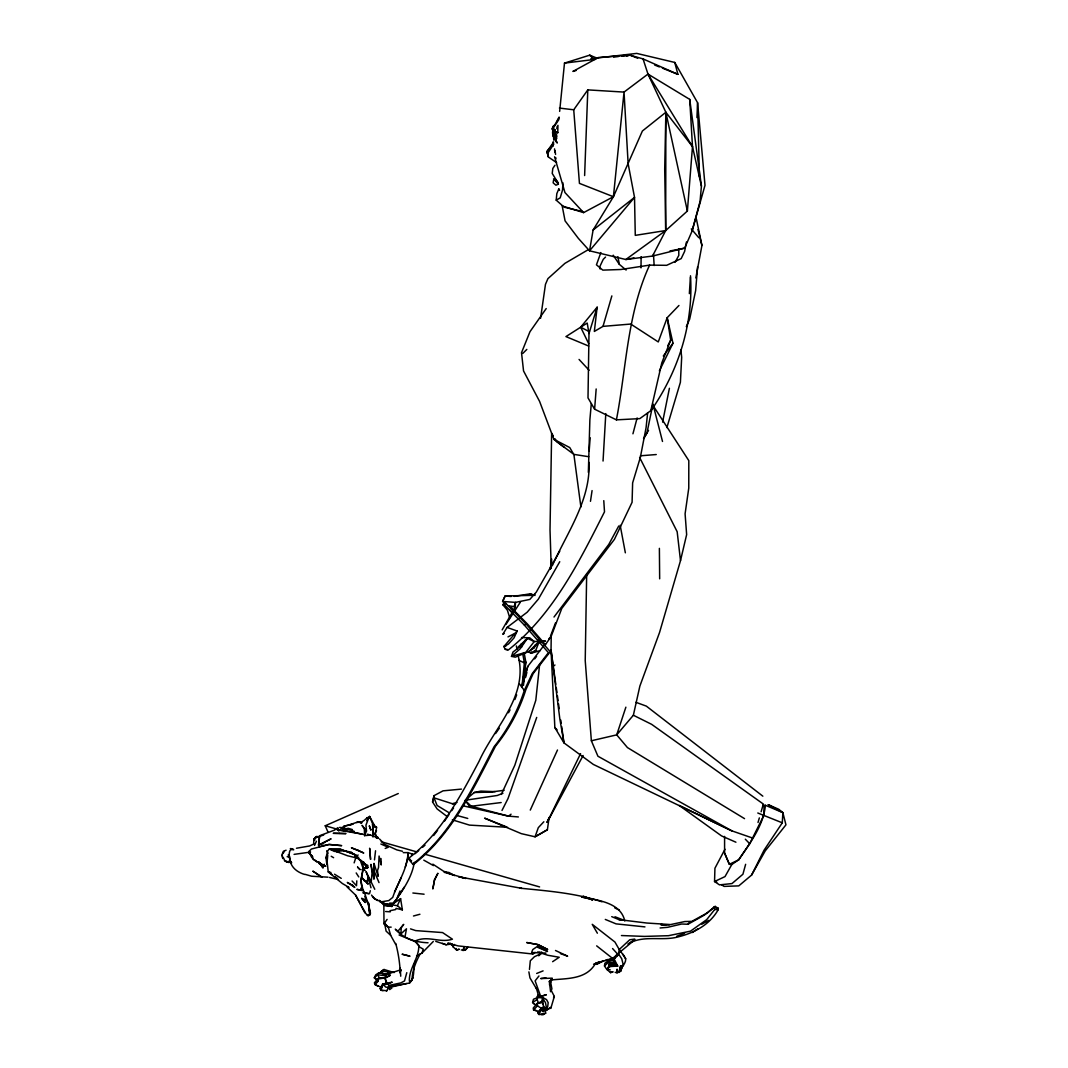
<?xml version="1.0" encoding="UTF-8"?>
<svg xmlns="http://www.w3.org/2000/svg" width="1068" height="1068" viewBox="0 0 1068 1068"><rect width="100%" height="100%" fill="white"/><g stroke="black" fill="none" stroke-linecap="round" stroke-linejoin="round"><path stroke-width="1.5" d="M762.699 805.312L765.422 805.299C763.38 825.978 749.91 843.066 738.736 859.767L731.807 864.519L729.364 864.319L724.585 853.052L724.585 836.404M361.184 905.33L355.537 895.011L347.087 886.961L349.009 887.428L342.361 883.516L328.263 871.955L326.848 859.34M374.775 889.27L371.21 882.075L372.064 872.796L370.943 864.346L373.934 878.911L374.027 863.505L378.165 876.281L377.485 870.58L378.539 867.456L379.073 856.029L381.236 864.973L381.022 858.538M372.919 836.337L372.999 827.193L373.026 836.03M386.456 991.237L388.538 987.726L390.554 986.472L409.525 983.027C415.599 977.607 412.528 968.275 415.265 961.173M551.235 635.447L551.035 650.078L554.853 727.575L563.957 742.887L593.341 764.434L731.78 830.824L751.552 837.686M690.489 275.784C693.599 323.991 678.26 371.771 650.626 411.1M588.668 346.045L565.947 336.594L587.213 323.043L588.989 333.536L588.001 397.897L594.609 409.178L616.41 419.858L639.825 418.616L650.826 410.646L661.786 362.933L670.691 340.158L667.18 317.703L678.954 305.475M589.002 462.351C590.697 500.211 567.121 532.598 552.236 565.826M589.176 450.87L590.15 437.733M586.666 574.531L585.224 660.611L591.365 740.765L597.92 756.224L731.78 830.824L679.208 805.459L721.527 835.897L735.919 842.211M461.456 789.105L443.046 790.841L434.075 795.647L432.567 802.001L437.079 808.89L447.065 816.499M434.075 795.647L432.567 802.001M588.361 472.363L589.87 419.924L591.298 403.784M764.087 805.592L763.807 815.471L749.709 843.72L738.655 859.82M373.934 878.911L374.027 863.505M363.414 861.929L367.419 868.004L367.526 865.027L367.739 867.616L362.92 868.084L367.739 867.616M641.027 267.881L641.107 256.667M584.623 175.553L587.8 89.886L624.032 92.088L647.982 74.079L689.728 99.391L701.422 186.059L700.047 201.478L692.051 231.155L684.668 248.123L652.535 256.053L625.821 259.511L589.536 250.806L578.322 238.324L565.065 220.849L562.195 205.95L583.595 212.612L613.419 196.712L642.389 131.017L665.858 112.287L647.982 74.079L643.043 58.914L629.946 55.135L598.36 57.525L572.902 71.436L576.066 70.528M376.336 837.552L375.335 833.454L376.644 827.38L372.652 826.165L372.492 824.523L374.401 825.31L369.581 816.419L365.309 819.29M553.718 133.66C551.649 133.18 555.026 140.642 556.802 142.191L553.277 134.782M283.487 857.898L284.742 860.488L288.961 862.57M696.95 117.573L697.591 102.755L674.762 62.438L636.702 53.4L590.871 58.727M398.004 931.122L400.941 933.873L401.221 927.772L403.717 924.367L398.004 931.122L395.28 929.173C403.624 938.732 415.652 942.283 428.041 942.777M288.867 862.036L288.921 861.088M556.788 135.169L554.759 132.285L554.786 129.735M540.595 318.264L545.468 284.342L547.924 278.641L564.919 263.355L588.268 249.672M562.929 182.828L562.516 190.051L560.206 197.86L556.214 200.157L563.01 206.164M603.046 461.029L605.796 413.61M751.565 875.133L764.02 850.261L782.283 822.814L782.871 812.655L778.719 809.25L768.293 804.711L782.871 812.655L785.941 824.843L765.262 850.849L751.565 875.106L738.776 885.879L724.104 886.4L721.634 884.851M412.021 980.411C412.088 971.039 415.706 962.094 420.151 953.978M356.805 880.86L356.498 885.719L352.08 880.993M543.198 999.101L545.481 1002.678L546.215 1006.483L545.241 1009.66L543.505 1006.91L541.089 1008.726L543.171 1011.623L545.241 1009.66L542.838 1004.267L543.185 998.9M689.354 293.633L690.382 277.4M594.609 409.178L596.171 388.966M414.304 862.343C411.968 877.709 402.035 891.526 393.278 903.675M633.991 257.935L625.821 259.511L665.698 230.554L687.378 211.037L692.491 146.623L689.728 99.391M502.147 629.893L515.15 607.278L515.537 602.379L529.821 599.428L536.256 592.166L559.765 551.208M697.578 266.88L695.642 290.603L689.674 319.118L686.297 326.648M556.682 131.885L557.536 133.206M367.325 882.982L361.651 877.522L368.193 884.17L367.325 882.982L367.899 876.574L366.044 871.541L371.21 882.075L367.899 876.574L370.983 887.762M326.995 863.278L327.729 855.428M316.929 836.297L313.939 839.021L313.618 844.147L309.6 845.963L296.477 848.246M552.103 129.375L553.478 125.984M523.467 685.389L525.803 661.986L524.121 652.561M529.461 969.437L530.315 960.759L534.467 956.701L541.076 953.697L538.659 955.753L541.543 952.269M593.114 230.007L634.525 197.38L589.536 250.806L593.114 230.007L613.419 196.712L624.032 92.088L628.144 163.778L634.525 197.38L635.273 235.361L665.698 230.554L665.858 112.287L692.491 146.623L701.422 186.059M613.566 957.876L617.731 966.086L614.714 965.766L614.527 961.133M539.66 664.163L535.802 700.261L514.829 765.222L501.319 794.418M647.635 412.849L646.073 427.694L640.359 457.344L632.63 482.883L632.082 502.294L614.434 539.34L561.768 608.466L551.115 636.501L544.827 645.526M559.645 111.392L564.491 63.105L589.643 55.189L597.386 58.286M374.481 859.874L375.549 850.769M588.722 343.682L580.672 327.208L597.145 307.197L594.342 331.427L603.006 326.367L630.721 324.058L658.275 341.934L667.18 317.703L672.974 343.242L659.356 370.916M409.391 981.238C408.724 968.316 419.444 957.862 418.749 945.26L414.998 941.535L399.058 934.994M550.581 991.731L549.312 981.492L552.089 979.076L549.486 984.83M660.104 927.972L667.674 927.304L681.651 924.007L687.939 924.274L704.346 915.116L715.173 906.398L718.323 908.414L718.163 909.736C709.82 924.674 694.24 932.898 678.367 936.836C662.854 941.228 644.658 935.181 630.12 942.817M555.547 132.525L554.826 129.575C552.249 131.431 555.68 136.384 556.788 138.573M606.33 968.81L604.488 965.953L604.835 963.349L609.321 960.145L613.593 960.426L611.029 959.465M506.045 826.685L484.605 818.168L521.331 833.654L535.055 836.791L547.39 829.756L549.126 817.42M550.234 568.99L551.702 559.125M590.471 501.319L592.072 490.586M622.791 965.379L620.641 971.333L617.05 972.815L615.155 972.307M619.694 949.906L625.688 958.784C626.075 963.777 621.122 966.58 620.641 971.333M553.598 179.918L553.144 182.842L555.934 185.205L558.39 184.163L555.347 179.117M311.696 855.428L310.441 854.547L312.577 856.683L309.012 852.905L309.293 851.143L311.389 849.033L329.051 844.454L341.533 845.629L329.051 844.454L319.239 846.71M290.75 862.276L291.591 862.931M616.41 419.858C626.435 368.033 627.13 313.712 649.598 265.118L666.659 265.318L681.184 258.616L684.628 251.367L686.444 242.009M556.788 128.707L557.162 126.438M534.254 1004.147L532.585 1002.398L533.479 999.247L537.778 997.485L542.744 997.939L542.077 1001.904L542.838 1004.267M550.38 569.231L551.715 561.207M538.446 1002.985L542.077 1001.904L542.744 997.939M614.714 961.507L614.193 964.444L609.241 964.684L609.321 966.567L607.065 969.624L610.616 972.668L613.139 971.813L611.083 971.706L610.616 972.668L610.455 971.359M609.16 967.221L609.321 960.145M400.994 969.757L386.723 974.27L381.383 973.028L381.743 970.959L384.013 969.49L394.145 972.561M404.919 937.344L406.481 928.786L400.941 933.873M695.829 277.934L701.93 245.48L696.443 219.207M369.875 915.263L368.967 903.688L365.483 898.829M557.95 125.33L557.803 131.19M662.601 422.114L669.409 388.285M652.588 405.653L646.981 432.847L643.617 438.561M412.168 855.254L412.395 854.146L408.043 852.611L403.21 852.624M283.02 853.572L284.382 851.316M591.365 740.765L616.717 734.864L633.364 715.24L639.865 686.097L659.557 632.47L680.503 560.633L686.644 534.601L685.095 513.801L688.767 488.116L688.807 460.628L652.748 405.066M326.848 864.546L326.02 857.844L327.542 851.062L329.385 848.886L347.474 855.735L357.326 858.125L360.343 860.528L363.173 868.471L360.677 881.207L362.733 890.672L356.846 889.39L363.053 890.352C364.495 889.297 373.974 925.142 369.087 909.335L370.169 913.714L368.193 915.77L364.802 912.659L355.537 895.011M620.628 965.926L618.986 972.427L620.628 965.926L623.405 965.365L621.709 958.717L618.252 953.55M525.683 677.232L526.871 672.386M550.634 982.186L551.902 988.821L551.235 990.436L554.332 996.417L550.781 1008.486M369.528 893.636L370.302 890.725M632.937 433.808L637.129 417.948M745.638 864.306L742.914 874.238L731.98 883.57L719.472 884.878L714.545 881.527L714.933 868.244L724.972 849.247M372.732 896.452L374.601 898.949L381.303 901.833L388.819 900.578L392.744 897.387C397.656 882.542 407.709 868.618 408.043 852.611M385.107 978.154L386.336 974.256L378.86 972.828L377.685 974.777L379.514 978.248L385.107 978.154L386.336 974.256L390.314 975.284L385.107 978.154L377.725 978.662L374.467 982.92L375.082 984.603L378.299 986.311M543.719 645.766L527.766 666.432L521.932 687.245L524.375 662.854L522.706 653.509M692.051 231.155L705 185.311L697.591 102.755L699.433 176.794M405.266 867.069L407.602 858.579L407.883 852.931M603.006 326.367L611.857 295.903M758.013 822.507L759.348 817.901M761.124 811.747L763.353 804.057L651.627 724.331L633.364 715.24M666.886 427.574L680.396 382.277L681.678 357.273L680.863 349.61M537.124 999.608L532.585 1002.398L536.296 1005.495L538.405 1002.799L537.124 999.608L537.778 997.485M588.989 333.536L597.145 307.197M583.115 755.517L547.176 822.36L548.138 819.29M354.135 862.877L355.684 858.058L358.074 854.947M625.875 707.176L616.717 734.864L627.437 747.573L744.543 818.649M515.15 607.278L514.122 606.651L515.537 602.379L502.614 601.444L505.124 595.971L531.864 595.383L534.881 594.489M600.87 252.569L596.451 264.824L602.806 270.124L620.895 269.496L649.598 265.118M416.613 955.953L421.9 953.15L423.262 949.198L419.457 946.929L415.399 940.908L414.998 941.535M536.71 717.429L508.008 798.57L502 810.438M389.967 910.737L395.707 909.535L396.068 908.374L402.382 909.869L400.593 898.615L391.889 904.663L389.74 903.087L392.891 903.181L396.548 899.456L400.059 890.966M409.525 983.027L413.036 977.807M550.514 636.061L555.48 622.938M518.1 655.552C528.727 696.456 494.391 727.161 479.078 761.284C460.268 796.661 440.75 833.934 408.203 858.605L413.209 864.693C452.071 834.735 473.338 788.705 495.525 746.172A390.18 259.738 24.1 0 0 525.843 689.728L533.186 673.561L550.247 651.707L525.856 623.725L504.723 602.259L502.988 604.889L507.407 610.255L509.743 617.798M514.896 699.527L516.658 694.921M539.447 640.947L535.922 649.945L531.023 653.296L528.46 651.84L533.947 647.929L539.447 640.947L529.287 651.333L515.31 657.154L511.492 656.379L512.974 652.041L521.998 645.139L525.589 639.719M406.801 972.681L404.518 980.945L400.807 982.92L388.645 985.484M558.871 188.756L556.815 193.655L556.214 200.157M537.297 996.631L539.367 995.229L539.393 997.365L537.297 996.631L538.045 994.855M375.402 837.192L378.219 837.566L370.449 835.123L364.535 835.643L366.498 831.011L365.95 825.137L368.66 818.128L369.728 817.928L369.581 816.419L372.772 824.162M533.947 647.929L535.135 645.139M530.275 810.091L557.496 750.003M394.519 892.047L401.328 877.482M504.136 633.511L502.801 634.339L507.073 627.437L517.166 631.014L514.042 637.863L508.435 644.071L503.882 646.567L505.244 649.304L508.181 650.065C552.984 614.808 579.15 561.901 604.501 511.839L603.78 500.652M389.9 904.556L397.376 905.677L400.593 898.615M326.02 857.844L327.596 854.413M531.677 651.894L531.023 653.296L540.061 650.639M412.689 864.186C451.15 834.442 472.176 788.825 494.124 746.665A389.032 258.816 24.1 0 0 524.321 690.395L532.158 673.708L548.431 652.668L524.401 625.154L503.509 603.914M399.873 972.828L401.074 970.331M547.176 822.36L580.565 753.648M652.535 256.053L665.698 230.554L664.71 169.211L665.858 112.287L687.378 211.037M383.052 990.69L380.862 990.21L380.181 988.594L382.731 983.735L387.924 984.029L392.21 982.146L383.666 983.895M667.754 345.765L670.691 340.158M558.871 119.576L553.665 127.386L554.279 132.739M504.723 602.259L502.988 604.889M508.501 712.756L510.05 709.886M553.344 132.966L553.758 140.148M618.746 526.003L608.76 544.453L554.012 617.024M675.043 262.354L678.807 255.412L678.754 248.751M553.531 997.886L554.332 996.417M731.807 864.519L725.012 876.588L714.545 881.527L716.802 882.195M553.865 143.993L547.564 153.578L548.418 157.049L556.628 162.643M543.171 1011.623L544.92 1008.552L541.356 1010.128L538.659 1014.373L540.208 1014.493M559.752 561.715L538.325 599.188L527.178 612.218L507.073 627.437M559.085 117.053L555.066 124.555M328.023 877.175L311.616 876.227L305.248 874.372M643.563 438.748L648.53 430.417M314.553 845.402L316.435 841.197M553.691 142.071L546.896 151.576L548.418 157.049M604.488 965.953L609.054 961.734L609.881 963.536L614.007 964.164L609.868 963.723L607.065 969.624L610.095 969.664M506.058 624.273L520.463 602.005M609.241 964.684L609.868 963.723M397.937 896.76L404.291 887.067M555 165.206L552.81 168.45L552.223 173.43L557.963 182.815M354.95 856.336L355.884 854.961L340.505 849.287L329.878 849.274L340.505 849.287L355.884 854.961M557.456 120.537L559.298 117.827M634.739 939.079L629.733 939.787L619.226 949.505L618.305 954.832L615.088 958.089L595.744 963.122M444.341 821.319L448.934 814.657M451.697 810.652L453.54 807.995M521.531 637.556L529.728 637.81L534.254 641.561L527.459 638.344L520.183 648.783L511.492 656.379L525.763 652.388L534.254 641.561L545.561 641.134L542.504 641.04M546.202 308.572L529.968 331.721L521.518 352.707L523.547 370.943L539.594 401.408L553.918 439.335L564.251 447.412M495.565 733.556L499.343 728.189M543.505 1006.91L539.046 1011.556L533.586 1009.994L533.226 1008.072L537.191 1003.466L542.29 1002.398M387.097 919.401L383.986 923.807L388.311 927.171L390.661 935.328L395.721 944.472M613.419 196.712L579.443 183.376L573.73 109.79L587.8 89.886M376.51 830.637L375.108 833.187L376.296 837.98M610.936 963.883L612.805 965.405M456.089 948.477L456.543 949.973L459.106 949.292L456.543 949.973L452.925 946.675L454.501 944.459M515.217 633.271L503.882 646.567L506.232 645.686M545.307 1011.783L547.697 1006.71L548.191 1002.665L546.496 999.568L540.688 996.404L535.121 980.851L538.953 975.978M354.362 831.411L347.487 828.861L342.588 829.355L344.35 827.006M537.978 1012.865L541.089 1008.726L544.199 1007.658L541.396 1008.526L537.978 1012.865L538.659 1014.373L543.972 1014.213M433.635 835.55L437.546 830.397M663.295 355.978L672.974 343.242M366.738 820.638L368.66 818.128L366.858 817.621M534.681 658.876L536.577 656.406M411.581 855.188L412.395 854.146M718.323 908.414L713.664 907.213L714.746 909.455L706.696 919.641L690.462 931.176L668.448 935.701L644.445 936.409L621.442 935.541M687.939 924.274L689.821 921.911M552.837 144.674L546.896 151.576L547.564 153.578M517.166 631.014L515.443 633.097L507.994 636.902M421.9 953.15L433.288 941.482M319.986 835.576L334.551 830.103L337.875 827.673L338.743 831.064M381.383 973.028L380.221 972.614L384.013 969.49M465.061 950.306L467.771 947.316L465.061 950.306L461.256 949.946M594.969 964.337C585.504 979.636 566.694 978.315 551.195 979.97L549.312 981.492M616.717 964.604L614.968 965.993M380.221 972.614L381.743 970.959L391.102 972.427M537.191 1003.466L537.471 1005.816L533.586 1009.994L536.536 1010.608M543.826 821.773L538.312 827.66L535.055 836.791L547.39 829.756M548.899 638.744L551.115 636.501M522.773 353.441L526.818 349.423M605.543 257.068L603.246 259.337L599.989 266.252L600.096 269.016M555.213 124.462L552.783 126.785M524.401 625.154L525.856 623.725M323.617 864.933L324.338 864.252M518.274 646.928L527.459 638.344M615.315 955.967L634.058 940.347M291.23 849.514L293.7 849.768L292.712 848.846C286.491 848.913 290.189 864.332 291.511 862.317L290.937 863.224L289.121 854.881M414.985 853.759L418.736 850.555M422.487 847.351L424.997 845.215M466.195 799.318L474.339 792.496M341.066 828.621L344.029 826.178L352.76 824.176L344.029 826.178M511.051 814.19L508.555 816.152L463.672 805.953M553.317 666.258L554.946 665.017M715.173 906.398L707.63 912.713L691.837 921.364L684.842 921.537L670.611 924.568L646.808 923.032L618.973 919.628L611.737 916.651M540.034 642.482L541.676 641.267M342.588 829.355L344.19 828.261L347.487 828.861M537.711 946.195L537.925 947.463L547.524 951.481L537.711 946.195L532.772 949.572L531.597 952.549L546.028 953.083M552.623 961.694L559.231 957.262L547.897 955.273L537.498 951.962M692.291 932.524L697.858 928.8M364.535 820.117L361.625 822.04L356.311 822.507L348.822 825.017M380.181 988.594L381.57 987.7M605.169 960.372L612.645 958.477L618.305 954.832L612.565 948.531M627.917 944.032L634.806 939.626M378.86 972.828L375.709 974.817L374.321 977.807L377.912 980.811M435.757 941.375L446.17 944.766L452.124 943.925L447.732 943.218L458.225 945.914L532.585 953.978L535.108 952.389M373.146 834.722L375.335 833.454M543.252 1014.547L545.988 1012.971L541.316 1014.6L543.252 1014.547L542.317 1014.253M374.467 982.92L376.75 981.666M332.228 874.745L328.57 871.782M701.81 924.194L708.765 920.389M390.314 975.284L384.974 978.034L377.725 978.662L378.286 981.038L375.082 984.603L381.49 987.473M602.979 960.96L596.371 964.377L603.233 960.893M738.736 859.793L729.364 864.306L724.585 853.065M323.697 834.976L315.714 837.726L313.939 839.021L315.02 839.929L314.032 839.835M392.023 987.82L389.673 989.609L388.245 986.351M327.889 831.838L325.233 825.764L398.271 793.537M379.5 900.337L380.101 901.726L380.822 901.405M532.585 953.978L534.507 953.15M593.608 964.217L599.482 961.814M314.085 843.96L314.352 844.668M536.683 973.455L543.091 970.879M385.201 848.446L388.258 847.244L380.862 844.014M502.921 793.27L497.274 795.486L466.649 800.052M676.765 936.249L684.628 933.312M383.679 984.042L386.402 983.081L387.924 984.029L382.985 984.803L380.862 990.21L386.843 990.677M553.05 135.569L553.357 133.26M356.311 822.507L358.634 821.826L361.932 822.801M391.155 986.979L388.538 987.726L385.535 986.952L382.731 983.735M626.783 56.043L629.946 55.135L637.689 58.233M413.476 915.997L419.911 914.261M449.508 812.988L437.092 805.472L434.009 797.849L452.271 803.71L457.051 802.428M355.684 858.058L358.688 857.284M538.405 1002.799L542.077 1001.904M392.877 986.672L406.574 983.535M320.4 836.137L315.42 837.245L315.687 837.98M669.956 250.967L684.668 248.123M310.588 852.064L294.087 854.373M286.077 850.221L283.354 851.303L282.059 854.547L282.82 858.458M514.189 596.385L530.462 593.768L534.988 595.477M534.2 651.467L536.723 651.053M415.399 940.908C428.001 935.101 440.029 943.338 452.418 939.186L442.566 932.578L415.732 930.602L410.512 928.88M322.109 843.88L323.684 843.667M491.507 791.935L504.123 790.32M546.002 977.887L540.768 978.555L552.276 978.154M470.187 807.248L465.047 800.306L471.255 806.26L501.159 802.549M564.491 63.105L595.584 59.314M613.579 57.125L618.492 56.524M621.763 56.137L629.946 55.135M336.66 829.035L338.262 829.155M640.426 455.796L656.246 454.541M336.313 851.637L339.37 851.463L332.482 849.941M310.441 854.547L311.616 857.177L312.737 857.123M377.204 838.327L378.219 838.273L377.351 837.259M336.5 851.062L344.163 850.836L351.252 852.104L356.205 856.322M367.245 915.45L369.101 915.383M491.774 792.042L474.352 792.496L480.894 791.094L495.165 791.668M391.168 927.131L388.311 927.171L385.535 924.18M388.071 972.147L393.651 972.067M661.052 925.008L669.302 924.915M287.145 856.723L289.481 856.896M393.625 985.911L395.253 985.911M334.191 851.383L339.37 851.463M385.615 911.525L390.327 911.805M444.421 872.115L448.88 872.436L454.608 875.6M518.367 816.94L508.555 816.152L471.255 806.26M507.58 827.286L469.493 825.11L452.365 819.837M511.212 596.491L505.124 595.971L502.614 601.444L505.938 604.007M339.544 827.42L344.523 827.9M505.244 649.304L507.821 649.571M362.533 870.086L365.123 870.353L361.918 869.659M644.952 926.89L616.062 923.873L605.302 919.428M412.875 893.008L424.089 894.21M386.042 904.062L388.418 904.329L383.812 904.009L380.101 901.726M539.073 952.149L542.197 952.496M559.432 108.082L573.73 109.79M385.762 975.765L377.685 974.777L374.321 977.807L377.164 980.037M362.96 892.915L368.994 893.676L363.32 892.381M618.973 919.628L624.166 920.309L614.981 916.758M290.349 848.566L291.804 848.766M555.08 438.868L556.802 441.671L573.876 454.381L588.695 456.704M508.154 605.716L514.122 606.651M329.571 877.429L338.396 879.525M609.054 961.734L614.274 962.602M363.948 880.619L366.591 881.113M328.263 871.955L330.92 872.476M381.276 973.202L386.723 974.27M452.271 803.71L455.529 804.351M661.185 924.341L665.618 925.288M363.307 834.415L347.287 830.931L337.141 829.863L362.012 834.081M564.144 207.165L582.447 211.517M592.54 899.616L581.553 896.986C596.932 900.084 620.775 902.18 624.767 921.003M444.288 872.329L465.982 878.457L458.759 876.801L521.758 888.362L519.662 888.135C547.297 890.926 575.438 893.022 601.952 901.779M402.489 851.289L396.829 849.888L383.105 843.693M457.011 815.498L467.744 818.435M325.233 825.764L338.035 829.422M381.223 841.744L416.413 851.783M424.41 854.066L539.594 886.921M410.339 859.366L407.602 858.579L411.621 860.835M347.834 828.221L352.4 829.569M367.485 834.161L370.449 835.123M560.42 953.59L567.629 956.194L555.494 950.493M554.759 132.285L554.866 130.763M635.927 702.317L646.34 706.122L762.832 796.167M782.283 822.814L757.786 813.002M442.245 943.311L446.17 944.766M586.946 897.667L583.141 896.239L592.233 899.857M304.754 874.465C298.292 872.623 292.045 868.444 290.336 861.569M654.697 65.055L659.343 66.91M662.427 68.152L677.9 74.346L674.762 62.438M588.201 898.148L592.606 899.923M453.393 875.119L443.527 871.194L432.834 864.159M765.422 805.299L782.871 812.655L768.293 804.711M319.239 863.745L323.884 865.707M366.631 900.391L361.611 898.268L365.336 902.553L362.279 899.056M643.043 58.914L677.9 74.346M286.785 861.435L288.4 862.33M556.842 131.778L558.297 132.445M518.968 660.371L524.375 662.854L525.803 661.986L521.932 687.245L527.766 666.432M614.834 907.96L619.36 910.07M714.746 909.455L718.163 909.736L717.976 908.281M382.13 902.073L384.734 903.408M580.672 327.208L589.416 331.721M311.402 855.642L313.551 859.78L325.793 866.241L321.842 865.107L319.799 862.971M329.385 848.886L332.989 850.755M553.918 439.335L569.751 447.559L573.369 453.74M358.634 821.826L361.211 823.174M310.227 854.4L309.293 851.143M423.809 860.167L433.461 865.587M284.395 860.688L286.918 862.13M331.187 856.269L333.616 857.697M334.471 874.185L341.239 878.35M592.446 56.938L589.643 55.189L592.032 57.365M372.492 824.523L376.497 827.059L372.652 826.165L373.213 829.529M386.402 983.081L384.974 978.034L387.123 983.548M537.471 1005.816L541.302 1008.352M377.712 900.538L372.892 897.32L371.544 895.077M334.885 876.614L337.528 878.483M596.665 945.861L612.645 958.477M610.803 962.976L612.805 964.497M397.376 905.677L402.382 909.869M613.219 255.199L619.306 264.317L626.115 270.057M360.597 860.087L364.121 862.957L367.419 868.004M358.261 858.098L366.925 866.388L365.47 863.985M554.826 135.863L556.041 137.598M390.661 935.328L386.109 931.136L384.6 923.179L383.986 923.807L383.853 905.731M553.05 129.455L552.69 132.272M309.012 852.905L310.962 855.468M314.7 859.847L316.769 861.929M554.853 727.575L557.109 729.871M745.317 839.194L749.709 843.72M379.474 838.954L382.851 842.465M326.808 850.729L328.13 853.279M361.011 888.175L363.053 890.352L360.984 880.846L363.2 868.471L362.88 862.263M553.584 178.783L558.39 184.163L557.322 181.333M583.595 212.612L564.959 192.56L554.572 156.782M579.07 359.435L589.122 370.276M364.362 828.675L366.498 831.011L362.052 825.35L364.362 828.675L364.535 835.643M320.6 863.972L322.776 866.362M311.616 857.177L313.551 859.366M361.278 888.309L363.053 890.352M530.462 593.768L531.864 595.383M609.027 961.307L607.465 959.478L609.494 962.068M691.276 228.872L698.739 237.657M538.272 639.145L540.995 642.455M381.623 902.367L384.013 905.277L392.063 906.452L384.013 905.277L382.958 902.767M545.534 644.805L527.499 624.072L511.439 607.759L512.787 610.589M509.823 610.028L512.386 613.165M554.813 136.544L555.774 137.719M614.207 956.941L615.088 958.089M519.555 684.094L524.308 690.395M319.132 862.53L320.547 864.426L318.785 861.956L323.097 867.99L319.359 862.864M450.202 943.218L451.644 945.22M555.881 141.243L557.202 143.099M363.761 862.53L365.416 864.92L363.681 862.25M356.191 872.943L358.755 876.935M647.982 74.079L692.491 146.623M553.357 436.051L551.635 433.248L550.02 529.982L551.248 568.309M536.63 989.088L529.955 977.861L528.874 971.88M611.764 958.023L613.966 961.734L614.193 964.444M366.124 900.177L369.154 905.317L369.568 914.141M623.018 954.231L625.688 958.784M556.148 139.654L554.225 136.063M597.372 933.205L592.233 924.327L614.941 942.043L619.226 949.505M361.892 906.558L365.403 912.686M558.978 189.236L559.605 190.371M553.905 136.384L554.973 138.319M556.962 136.864L555.013 132.939M639.599 457.411L677.165 531.717L680.503 560.633M538.085 994.188L536.203 987.646M373.8 870.26L379.02 882.609M553.491 133.206L553.878 134.915M364.789 896.332L366.364 900.297M452.445 945.127L452.925 946.675M553.077 136.077L552.53 132.579M554.265 131.538L554.692 133.86M282.726 858.458L282.126 855.121M555.667 157.517L556.001 158.798M652.922 404.051L662.507 441.458M698.018 229.513L701.93 245.48M288.267 854.774L288.694 856.723M620.174 525.269L625.354 552.81M617.905 256.707L619.306 264.317M516.365 645.913L516.952 649.13M521.037 644.178L521.598 647.288M400.246 971.893C399.686 962.121 398.257 952.856 395.734 943.458M555.574 154.406L555.053 150.615M555.801 684.268L551.035 650.078L559.846 718.991L563.957 742.887L561.688 726.6M556.254 687.525L556.935 692.411M557.389 695.668L558.07 700.555M558.511 703.812L559.191 708.685M560.78 720.086L561.234 723.343M554.065 133.473L554.279 135.075M573.876 454.381L580.899 506.98M653.456 254.184L654.163 265.531M554.839 152.43L554.546 148.879M552.223 128.16L552.289 128.868M555.467 136.984L554.773 132.579L554.572 134.862M552.89 142.031L553.117 146.116M400.26 968.209L400.727 976.205M552.73 132.552L552.677 131.044M552.677 129.869L552.703 130.643M659.383 548.351L659.664 578.829M372.999 827.193L373.012 837.085M617.05 971.947L617.05 972.815L617.104 969.183L617.05 971.947M319.092 839.461L318.544 845.202L330.853 838.927L318.544 845.202L319.572 836.938L319.092 839.461M434.516 879.899L432.874 888.723L434.516 879.899L437.813 873.41L434.516 879.899M464.006 947.369L463.071 950.507L464.006 947.369M550.861 1007.498L546.562 1010.101L550.861 1007.498M546.162 994.815L540.688 996.404L546.162 994.815M391.889 904.663L386.776 904.596L391.889 904.663M614.714 965.766L609.321 966.567L617.731 966.086L614.367 961.867L614.714 965.766M339.477 833.414L333.243 833.307L345.992 833.587L339.477 833.414M538.192 944.646L526.671 942.523L537.711 944.566L547.71 949.505L538.192 944.646M409.765 956.14L402.302 954.258L409.765 956.14M358.047 850.275L351.425 847.805L363.761 852.998L358.047 850.275M352.6 885.292L347.3 882.435L354.816 887.428L352.6 885.292M321.922 877.148L313.017 871.248L321.922 877.148M359.996 869.579L357.58 867.109L359.996 869.579M370.102 827.874L369.288 825.804L370.956 830.17L370.102 827.874M370.556 859.34L369.648 848.419L370.556 859.34"/></g></svg>
